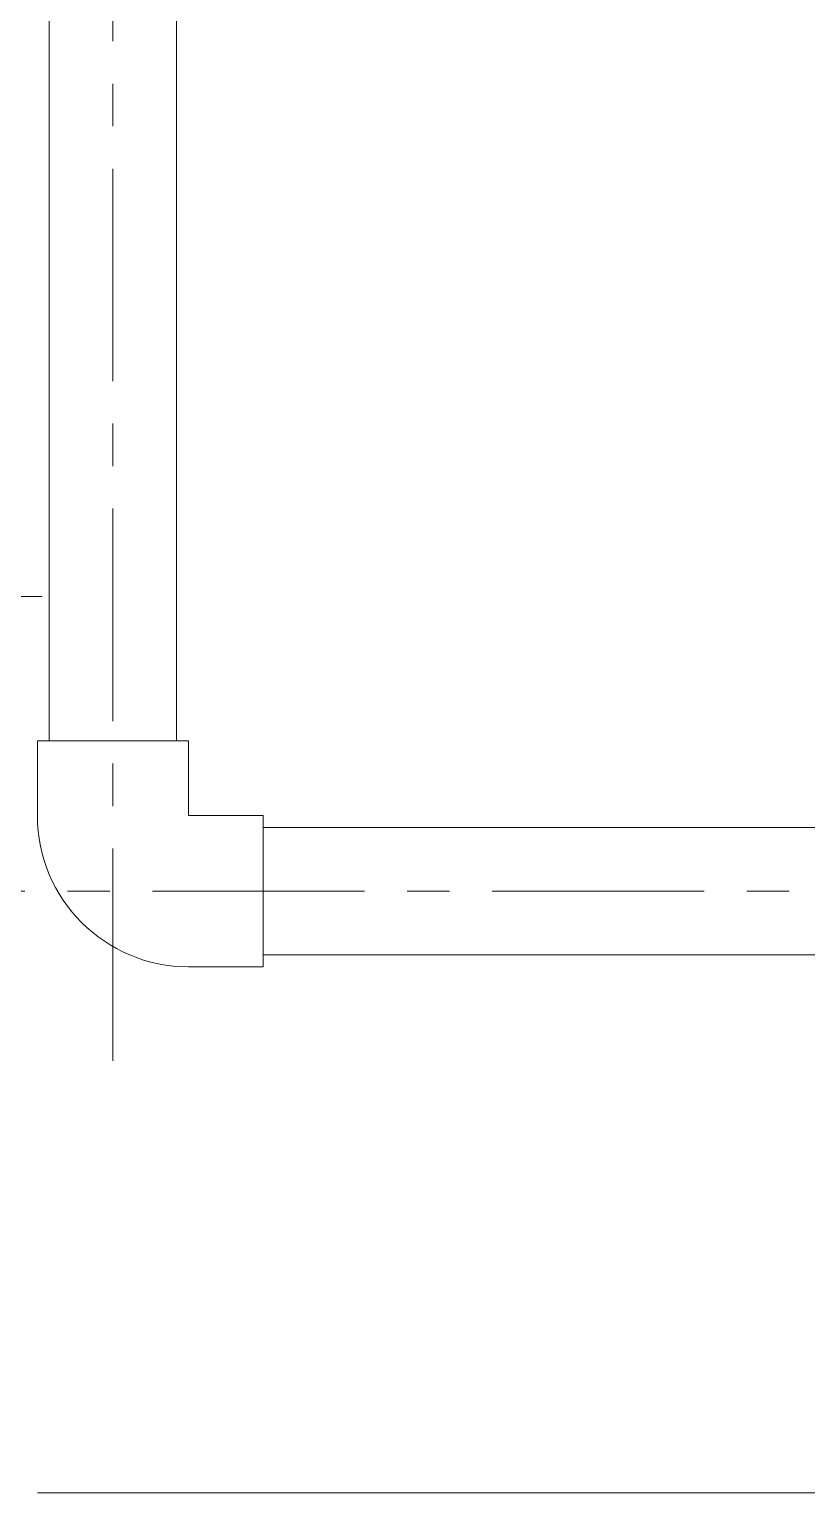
# Model space of a CAD drawing. Header units: millimetres. Extents: x 3795014 to 4300160, y 3869364 to 4016788.
# Drawn here: x 4226300 to 4226758, y 3925476 to 3926337 of the extents above; entities that cross this region are included whole.
import ezdxf

# ---------------------------------------------------------------- set-up
doc = ezdxf.new("R2010")
doc.units = ezdxf.units.MM
doc.linetypes.add('CENTER', pattern=[2, 1.25, -0.25, 0.25, -0.25])
doc.linetypes.add('осевая2', pattern=[28.575, 19.05, -3.175, 3.175, -3.175])
doc.layers.add('Дополнительная', color=7, linetype='Continuous', lineweight=18)
doc.layers.add('оси', color=7, linetype='осевая2', lineweight=13)

msp = doc.modelspace()

# ---------------------------------------------------------------- linework, layer by layer
at = {"layer": 'Дополнительная', "linetype": 'CENTER', "ltscale": 100}
for p, q in [((4226349.68, 3925729.61, 0), (4226349.68, 3928987.35, 0)), ((4226307.97, 3926002.83, 0), (4224891.01, 3926002.83, 0)), ((4227497.88, 3925829.52, 0), (4226249.2, 3925829.52, 0))]:
    msp.add_line(p, q, dxfattribs=at)
at = {"layer": 'Дополнительная', "ltscale": 25}
for p, q in [((4226394.18, 3925918.02, 0), (4226305.18, 3925918.02, 0)), ((4226305.18, 3925918.02, 0), (4226305.18, 3925874.02, 0)), ((4226394.18, 3925874.02, 0), (4226394.18, 3925918.02, 0)), ((4226438.18, 3925874.02, 0), (4226394.18, 3925874.02, 0)), ((4226438.18, 3925785.02, 0), (4226438.18, 3925874.02, 0)), ((4226394.18, 3925785.02, 0), (4226438.18, 3925785.02, 0))]:
    msp.add_line(p, q, dxfattribs=at)
at = {"layer": 'Дополнительная', "ltscale": 25, "elevation": 0}
for points in [[(4226387.18, 3925918.02), (4226387.18, 3928804.19), (4226312.18, 3928804.19), (4226312.18, 3925918.02)], [(4226810.2, 3925867.02), (4226438.18, 3925867.02), (4226438.18, 3925792.02), (4226810.2, 3925792.02)]]:
    msp.add_lwpolyline(points, close=True, dxfattribs=at)
at = {"layer": 'Дополнительная', "ltscale": 25}
msp.add_arc((4226394.18, 3925874.02, 0), 89, 180, 270, dxfattribs=at)
at = {"layer": 'оси', "ltscale": 25}
msp.add_line((4217732.73, 3925475.59), (4229531.19, 3925475.59), dxfattribs=at)

doc.saveas('drawing.dxf')
